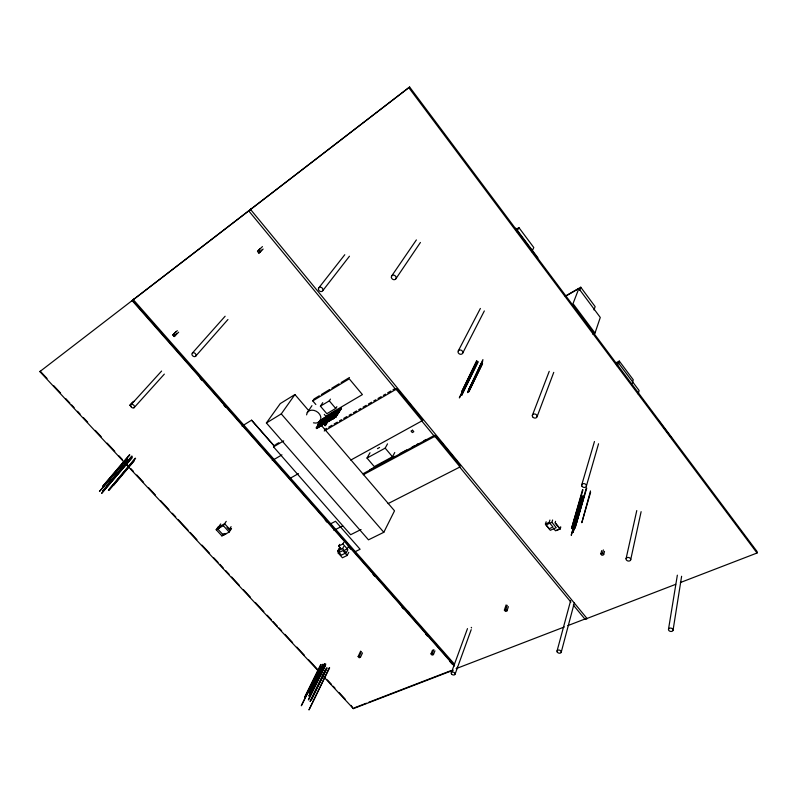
<?xml version="1.0" encoding="UTF-8"?>
<svg xmlns="http://www.w3.org/2000/svg" width="797" height="797" viewBox="0 0 797 797"><rect width="100%" height="100%" fill="white"/><g stroke="black" fill="none" stroke-linecap="round" stroke-linejoin="round"><path stroke-width="1.2" d="M680.349 582.547L757.04 553.018L757.15 551.644L409.628 87.022L131.774 300.848M127.082 458.883L99.456 491.47L127.4 459.092M132.153 457.787L101.598 493.413L131.824 457.588M129.831 454.948L102.693 486.339L129.503 454.748M129.632 459.082L102.733 490.952L129.961 459.281M131.784 456.093L106.549 485.991L132.113 456.302M673.027 630.387A2.341 1.674 13 0 0 670.068 628.086A2.341 1.674 13 0 0 669.211 630.855A2.341 1.674 13 0 0 673.027 630.387L681.624 576.271M135.271 458.185L108.392 490.245L135.6 458.385M109.179 490.245L133.766 460.825M113.463 485.493L134.095 461.025M668.514 629.172L677.35 575.165M630.666 559.863A2.361 1.773 14.2 0 0 627.628 557.472A2.361 1.773 14.2 0 0 626.831 560.45A2.361 1.773 14.2 0 0 630.666 559.863L641.117 511.664M626.083 558.667L636.773 510.568M601.675 550.617L600.848 553.905L602.004 555.35L603.688 554.642L604.505 551.345M603.688 554.642L602.532 553.198L603.349 549.91M638.208 394.067L639.104 390.54L618.352 362.765L616.181 363.9M561.227 652.215L574.278 603.03M632.31 383.337L633.256 379.77L619.289 361.071L616.041 362.774M557.043 651.049L570.612 600.759M590.607 492.197L581.81 522.702L590.507 490.922M586.741 488.093L574.996 528.272L586.303 487.983M576.48 522.772L584.5 494.807M582.766 496.132L571.24 535.305L582.338 496.033M583.165 498.035L573.043 532.466L582.737 497.926M586.373 486.11L598.547 443.77M582.986 489.816L571.499 528.61L582.557 489.717M617.346 366.192L618.352 362.765M618.611 363.402L619.289 361.071M581.72 484.945L594.462 441.528M553.417 528.232L555.459 530.762L559.833 528.829L560.321 527.206M556.465 530.563L560.211 528.899L560.799 526.966M555.559 521.298L555.061 522.912L559.833 528.829M551.903 522.304L556.226 527.664L550.319 530.294L545.995 524.964L551.903 522.304L552.63 519.993M549.183 522.364L552.969 527.046L549.183 528.73L545.397 524.067L549.183 522.364L549.92 520.043M545.397 524.067L546.144 521.746M506.125 604.883L504.371 610.113L505.497 611.438L506.992 610.831L508.386 606.647M504.371 610.113L505.866 609.506L507.261 605.312M592.858 334.232L595 333.066L600.28 317.455L578.841 288.574L565.252 296.414M593.994 309.923L595.15 306.636L580.754 287.219L565.691 295.916M320.962 666.491L301.316 705.763L320.663 666.312M320.773 664.459L304.504 697.654L321.081 664.648M322.934 664.21L308.907 692.991L323.243 664.399M324.987 663.911L308.917 696.13L324.688 663.722M325.565 665.365L308.399 699.905L325.804 664.07M456.801 668.832L457.368 667.258M455.117 674.073L471.196 629.66M325.754 669.042L310.103 701.45L326.063 669.231M327.089 668.055L311.308 699.925L326.79 667.866M329.32 667.637L308.957 709.938L329.629 667.826M451.251 672.957L467.48 628.624M537.108 416.602L553.746 372.368M532.336 415.456L549.233 371.322M579.519 290.437L580.754 287.219M578.841 288.574L573.013 303.657L595 333.066M476.337 362.615L459.351 397.922L476.716 362.854M477.005 360.991L461.762 391.646L476.626 360.752M432.502 650.103L431.008 653.899L432.104 655.134L433.458 654.596L434.943 650.79M477.782 361.659L461.563 395.491L478.17 361.898M431.008 653.899L432.363 653.361L433.847 649.555M482.115 362.436L467.56 392.632L481.278 363.571M482.803 360.921L468.367 390.41L482.942 359.586M482.075 364.598L468.726 391.895L482.574 363.293M47.043 378.495L40.268 371.203L39.85 371.601L353.36 708.633L351.049 705.395M360.662 651.099L358.132 656.569L359.228 657.764L360.483 657.246L362.505 652.863M358.132 656.569L359.387 656.041L361.41 651.667M531.778 251.713L533.801 247.548L518.907 227.613L515.769 229.596M308.688 410.614L294.93 394.545L280.285 403.581L266.397 422.968L368.483 539.838L383.815 532.296L394.525 510.817L318.411 421.952M462.519 353.46A2.481 2.082 27 0 0 460.397 349.983A2.481 2.082 27 0 0 458.355 352.981A2.481 2.082 27 0 0 462.519 353.46L484.337 310.93M458.325 350.829L480.382 308.439M516.775 231.668L518.907 227.613M339.273 550.827L338.137 552.939L342.431 557.77L347.133 555.479L348.797 552.301M339.383 547.947L337.739 551.006L341.405 555.13L346.257 552.749L347.881 549.681M345.151 549.87L347.223 548.854L348.11 547.18M337.739 551.006L342.59 548.605L343.686 546.563M370.007 452.736L367.009 458.056L374.271 466.594L392.473 456.791L394.764 452.497M340.927 548.466L338.775 546.035L342.909 543.972L343.806 542.299M338.536 550.468L339.94 547.858M338.775 546.035L339.671 544.361M367.009 458.056L385.18 448.133L387.511 443.869M341.505 408.353L335.527 417.439L340.937 408.313M335.308 417.19L341.295 408.104M335.527 417.439L341.146 408.562M337.37 410.415L331.931 419.541L337.579 410.664M331.931 419.541L337.938 410.455M339.741 409.01L333.126 418.843L338.556 409.718M333.126 418.843L338.904 409.509M340.937 408.074L334.322 418.146L340.1 408.801M334.322 418.146L339.95 409.269M336.185 411.113L329.55 420.946L335.985 410.614M329.55 420.946L335.208 412.059M330.735 420.248L336.533 410.903M331.094 420.039L336.752 411.152M331.711 419.292L337.719 410.206M334.8 411.312L325.106 425.678L324.578 425.05L332.658 412.946M333.813 412.507L327.168 422.33L333.266 412.218M322.755 402.644L320.424 406.171L326.84 413.703L335.726 408.453L336.862 406.679M326.949 422.081L333.624 412.009M325.106 425.678L332.847 413.454M328.354 421.643L334.023 412.756M328.713 421.434L334.66 411.77M329.33 420.686L335.627 410.824M329.669 415.317L323.612 424.412L329.46 415.068M323.612 424.412L329.32 415.526M331.462 413.892L324.797 423.725L330.287 414.589M324.578 423.466L330.635 414.38M324.797 423.725L330.496 414.838M326.122 422.569L332.439 412.697M324.578 425.05L331.672 414.141M325.594 417.349L320.075 426.485L325.814 417.598M320.075 426.485L326.77 416.662M327.756 415.466L321.251 425.797L327.617 415.924M321.251 425.797L326.979 416.911M329.111 415.277L322.426 425.11L327.936 415.974M322.217 424.851L328.284 415.765M322.426 425.11L328.145 416.223M324.429 418.036L317.724 427.859L323.901 417.738M317.515 427.61L323.612 418.515M317.724 427.859L323.472 418.973M325.634 417.09L318.9 427.172L325.415 416.841M318.9 427.172L324.638 418.286M319.856 426.236L325.943 417.14M317.734 425.03L320.942 420.089M316.16 427.79L321.291 419.889M319.228 423.307L321.151 420.338M318.939 424.084L321.5 420.139M323.303 418.465L316.548 428.547L322.098 419.411M316.548 428.547L322.446 419.202M318.501 422.749L320.424 419.79M318.202 423.536L320.773 419.581M320.424 406.171L329.291 400.861L330.446 399.098M231.04 528.371L229.695 530.374L226.986 527.415M219.394 526.249L217.611 528.859L223.449 535.205L229.187 532.057L231.538 528.56M307.263 412.617L311.946 405.653M231.1 526.668L229.496 529.049L224.615 523.729L218.527 527.106L220.699 523.938M315.841 404.497L312.783 400.901L314.108 398.938L319.308 395.78M218.159 526.837L216.186 529.706L221.905 535.923L223.2 533.99M395.89 278.761L420.417 242.457M217.611 528.859L223.339 525.681L224.525 523.938M224.615 523.729L226.228 521.348M391.616 276.071L416.383 239.917M361.041 529.507L350.65 534.717L273.54 446.868L274.766 445.085M266.397 422.968L281.271 413.902L294.93 394.545M242.039 426.096L251.583 420.168L274.218 445.971M322.765 290.686L349.455 256.226M318.621 288.096L344.782 254.721M195.474 356.389A2.301 1.724 40 0 0 194.468 352.961A2.301 1.724 40 0 0 191.977 354.685A2.301 1.724 40 0 0 195.474 356.389L227.942 319.517M192.475 352.961L225.123 316.23M134.016 407.755A2.162 1.534 39.4 0 0 132.969 404.607A2.162 1.534 39.4 0 0 130.728 406.141A2.162 1.534 39.4 0 0 134.016 407.755L164.341 374.112M133.916 401.27L129.881 405.235L131.176 406.649M131.126 404.587L161.602 371.053M129.881 405.235L132.76 402.067M260.3 248.415L257.501 251.434L258.905 253.137L261.705 250.109M258.905 253.137L263.159 249.043M257.501 251.434L262.452 246.592M39.85 371.601L409.628 87.022M176.047 331.562L172.81 335.009L174.154 336.553L176.585 333.963M174.154 336.553L178.658 332.19M172.81 335.009L177.313 330.655M249.889 209.87L248.803 210.946L396.019 389.713M249.899 210.059L250.806 209.163M251.713 208.465L250.627 209.541L587.16 618.661L585.177 619.428L573.302 605.013M134.304 298.726L132.143 300.638L454.33 666.033M321.39 394.525L329.709 389.474M331.791 388.219L339.074 383.805M341.156 382.54L349.475 377.499M312.783 400.901L349.245 378.824L362.406 394.585L325.804 416.173L324.269 414.38M275.782 444.487L278.82 442.694M273.54 446.868L283.692 440.88M316.339 428.298L316.907 428.338M332.917 418.594L333.485 418.634M324.449 429.613L326.591 428.368M328.733 427.122L331.95 425.249M334.092 424.004L337.3 422.141M339.442 420.896L341.584 419.65M343.726 418.405L346.944 416.532M349.086 415.287L351.228 414.041M353.37 412.796L356.588 410.933M358.73 409.688L360.872 408.443M363.014 407.197L366.221 405.324M368.363 404.079L371.581 402.216M373.723 400.971L375.865 399.725M378.007 398.48L381.215 396.607M383.357 395.362L385.499 394.117M387.641 392.871L390.859 391.008M393.001 389.763L395.143 388.518M272.275 460.487L281.949 454.868M324.24 430.998L396.129 389.275L422.081 420.806L350.76 460.088M289.839 478.479L298.467 473.607M216.186 529.706L219.703 527.763M377.459 448.641L379.581 447.476M222.393 534.857L224.884 533.492M221.905 535.923L226.308 533.512M369.888 469.732L374.221 467.401M380.707 463.914L386.127 461.005M388.288 459.839L394.784 456.342M400.194 453.433L406.689 449.946M412.099 447.037L414.261 445.872M416.423 444.706L418.594 443.54M424.004 440.631L426.166 439.476M363.133 473.687L434.594 435.282M363.312 474.733L434.873 436.328L460.068 466.932L388.099 503.594M330.078 524.087L335.527 521.278L360.114 549.263L354.625 551.942M333.893 530.344L342.66 525.871M338.137 552.939L342.83 550.617L347.133 555.479M600.848 553.905L602.532 553.198M354.755 707.676L366.371 703.203M368.692 702.306L451.182 670.546M456.133 668.633L564.366 626.95M567.833 625.615L585.147 618.95M586.233 618.771L675.707 584.331M353.36 708.633L453.314 670.167M53.817 385.778L60.592 393.06M65.673 398.52L69.907 403.073M71.6 404.896L74.141 407.626M77.528 411.272L80.069 414.002M83.456 417.648L87.69 422.201M95.311 430.39L101.239 436.766M107.167 443.142L114.788 451.341M119.022 455.894L122.409 459.53M124.95 462.26L128.337 465.906M130.877 468.636L133.418 471.376M136.805 475.012L143.58 482.295M148.66 487.764L155.435 495.047M160.516 500.506L168.984 509.612M172.371 513.258L175.758 516.904M178.299 519.634L188.092 530.164M190.154 532.376L196.929 539.669M202.01 545.128L209.631 553.327M213.865 557.88L218.099 562.433M219.793 564.246L223.18 567.892M225.72 570.622L229.108 574.268M231.648 576.998L239.269 585.197M243.503 589.75L250.278 597.033M255.359 602.492L263.827 611.598M267.214 615.244L271.448 619.797M273.142 621.62L277.376 626.173M279.07 627.996L281.61 630.726M284.997 634.362L292.619 642.561M296.853 647.114L304.474 655.313M308.708 659.866L318.023 669.878M321.41 673.525L324.797 677.161M327.338 679.891L331.572 684.444M333.266 686.267L334.959 688.09M339.193 692.643L345.121 699.019M223.339 525.681L229.187 532.057M359.387 656.041L360.483 657.246M342.59 548.605L346.257 552.749M432.363 653.361L433.458 654.596M408.024 611.259L409.668 613.122M133.308 299.672L454.549 664.25M132.541 300.26L454.519 665.505M200.107 378.326L201.751 380.189M223.977 405.394L225.621 407.267M325.236 520.212L326.88 522.075M348.289 546.353L350.76 549.153M372.986 574.358L374.63 576.221M401.798 607.025L403.441 608.888M425.678 634.093L427.322 635.966M449.548 661.161L452.019 663.961M342.909 543.972L347.223 548.854M174.075 334.102L175.43 335.647M251.553 420.218L274.188 446.011M281.271 413.902L383.815 532.296M325.166 424.711L325.694 425.329M329.291 400.861L335.726 408.453M505.866 609.506L506.992 610.831M385.18 448.133L392.473 456.791M258.945 250.368L260.36 252.071M396.747 388.518L422.799 420.178M435.431 435.531L459.122 464.312M421.344 420.467L434.793 436.806M459.331 466.604L570.931 602.124M398.012 389.673L400.393 392.562M401.977 394.485L403.551 396.408M405.932 399.287L407.506 401.21M409.887 404.099L411.461 406.022M420.955 417.558L422.54 419.481M439.944 440.631L460.517 465.627M555.36 522.892L560.211 528.899M515.729 228.171L537.935 257.859M659.229 421.334L660.713 423.317M662.197 425.299L672.568 439.157M408.901 87.809L757.04 553.018M471.236 627.369A1.943 1.365 21.8 0 1 471.565 627.926M306.616 414.868A7.641 5.888 33.2 0 1 314.048 410.405A7.641 5.888 33.2 0 1 320.912 418.405A7.641 5.888 33.2 0 1 313.45 422.828M412.557 430.221L411.043 431.047L412.298 432.562L413.812 431.735L412.557 430.221M391.387 277.476A2.53 2.152 35.9 0 0 395.312 279.368A2.53 2.152 35.9 0 0 394.575 275.403A2.53 2.152 35.9 0 0 391.387 277.476M532.605 416.781A2.461 2.012 19.8 0 0 536.779 417.319A2.461 2.012 19.8 0 0 534.777 413.982A2.461 2.012 19.8 0 0 532.605 416.781M581.949 486.19A2.401 1.893 16.2 0 0 586.034 486.768A2.401 1.893 16.2 0 0 584.151 483.62A2.401 1.893 16.2 0 0 581.949 486.19M318.451 289.441A2.451 2.012 39.1 0 0 322.227 291.264A2.451 2.012 39.1 0 0 321.39 287.458A2.451 2.012 39.1 0 0 318.451 289.441M557.262 652.076A2.172 1.524 18 0 0 560.929 652.743A2.172 1.524 18 0 0 559.205 650.073A2.172 1.524 18 0 0 557.262 652.076M451.51 673.913A2.032 1.385 22.2 0 0 454.888 674.561A2.032 1.385 22.2 0 0 453.154 672.07A2.032 1.385 22.2 0 0 451.51 673.913"/></g></svg>
